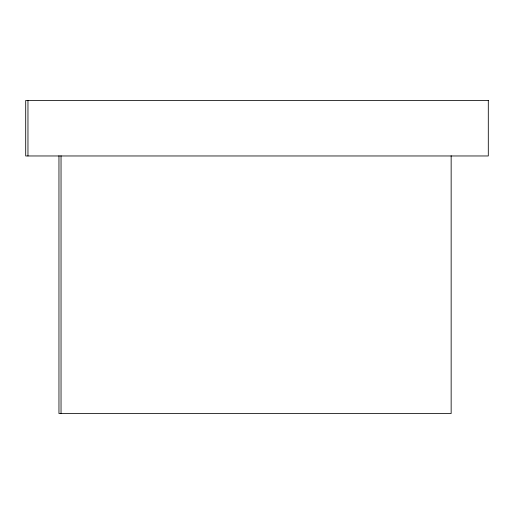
<?xml version="1.0" encoding="UTF-8"?>
<svg xmlns="http://www.w3.org/2000/svg" width="514" height="514" viewBox="0 0 514 514"><rect width="100%" height="100%" fill="white"/><g stroke="black" fill="none" stroke-linecap="round" stroke-linejoin="round"><path stroke-width="0.77" d="M451.151 155.748L451.151 413.532L58.956 413.532L58.956 155.748M61.037 155.748L61.037 413.532M27.962 100.468L27.962 155.967M488.3 100.468L25.7 100.468L25.7 155.967L488.3 155.967L488.3 100.468"/></g></svg>
